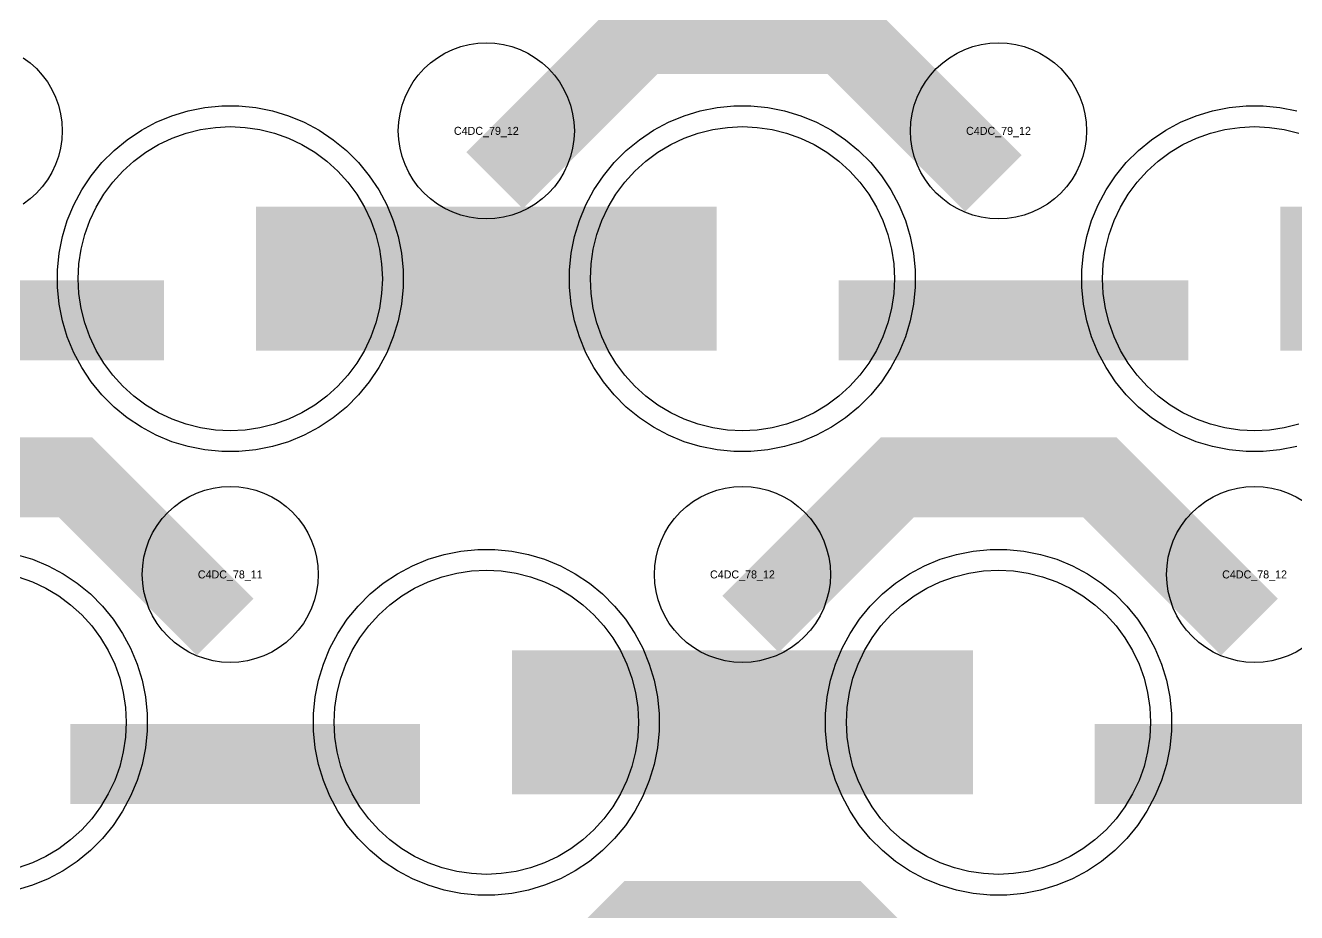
# Model space of a CAD drawing. Extents: x -11880 to 11880, y -14992 to 14992.
# Drawn here: x -8304 to -7906.9, y -4091 to -3813.9 of the extents above; entities that cross this region are included whole.
import ezdxf
from ezdxf.enums import TextEntityAlignment as Align

# ---------------------------------------------------------------- set-up
doc = ezdxf.new("R2010")
doc.units = 0
doc.header["$MEASUREMENT"] = 0
for name, color, linetype in [('GDS_775_DT_237', 138, 'CONTINUOUS'), ('RDL1_FS', 34, 'CONTINUOUS'), ('RDL_BS', 160, 'CONTINUOUS')]:
    doc.layers.add(name, color=color, linetype=linetype)

msp = doc.modelspace()

# ---------------------------------------------------------------- linework, layer by layer
at = {"layer": 'RDL1_FS', "color": 240, "true_color": 0xed1f24}
for points in [[(-8240, -3940.514), (-8244.657, -3940.285), (-8249.268, -3939.601), (-8253.791, -3938.469), (-8258.181, -3936.897), (-8262.395, -3934.905), (-8266.395, -3932.507), (-8270.14, -3929.729), (-8273.594, -3926.599), (-8276.724, -3923.145), (-8279.502, -3919.4), (-8281.9, -3915.4), (-8283.892, -3911.186), (-8285.464, -3906.796), (-8286.596, -3902.273), (-8287.28, -3897.662), (-8287.509, -3893.005), (-8287.28, -3888.348), (-8286.596, -3883.737), (-8285.464, -3879.214), (-8283.892, -3874.824), (-8281.9, -3870.61), (-8279.502, -3866.61), (-8276.724, -3862.865), (-8273.594, -3859.411), (-8270.14, -3856.281), (-8266.395, -3853.503), (-8262.395, -3851.105), (-8258.181, -3849.113), (-8253.791, -3847.541), (-8249.268, -3846.409), (-8244.657, -3845.725), (-8240, -3845.496), (-8235.343, -3845.725), (-8230.732, -3846.409), (-8226.209, -3847.541), (-8221.819, -3849.113), (-8217.605, -3851.105), (-8213.605, -3853.503), (-8209.86, -3856.281), (-8206.406, -3859.411), (-8203.276, -3862.865), (-8200.498, -3866.61), (-8198.1, -3870.61), (-8196.108, -3874.824), (-8194.536, -3879.214), (-8193.404, -3883.737), (-8192.72, -3888.348), (-8192.491, -3893.005), (-8192.72, -3897.662), (-8193.404, -3902.273), (-8194.536, -3906.796), (-8196.108, -3911.186), (-8198.1, -3915.4), (-8200.498, -3919.4), (-8203.276, -3923.145), (-8206.406, -3926.599), (-8209.86, -3929.729), (-8213.605, -3932.507), (-8217.605, -3934.905), (-8221.819, -3936.897), (-8226.209, -3938.469), (-8230.732, -3939.601), (-8235.343, -3940.285)], [(-8080, -3940.514), (-8084.657, -3940.285), (-8089.268, -3939.601), (-8093.791, -3938.469), (-8098.181, -3936.897), (-8102.395, -3934.905), (-8106.395, -3932.507), (-8110.14, -3929.729), (-8113.594, -3926.599), (-8116.724, -3923.145), (-8119.502, -3919.4), (-8121.9, -3915.4), (-8123.892, -3911.186), (-8125.464, -3906.796), (-8126.596, -3902.273), (-8127.28, -3897.662), (-8127.509, -3893.005), (-8127.28, -3888.348), (-8126.596, -3883.737), (-8125.464, -3879.214), (-8123.892, -3874.824), (-8121.9, -3870.61), (-8119.502, -3866.61), (-8116.724, -3862.865), (-8113.594, -3859.411), (-8110.14, -3856.281), (-8106.395, -3853.503), (-8102.395, -3851.105), (-8098.181, -3849.113), (-8093.791, -3847.541), (-8089.268, -3846.409), (-8084.657, -3845.725), (-8080, -3845.496), (-8075.343, -3845.725), (-8070.732, -3846.409), (-8066.209, -3847.541), (-8061.819, -3849.113), (-8057.605, -3851.105), (-8053.605, -3853.503), (-8049.86, -3856.281), (-8046.406, -3859.411), (-8043.276, -3862.865), (-8040.498, -3866.61), (-8038.1, -3870.61), (-8036.108, -3874.824), (-8034.536, -3879.214), (-8033.404, -3883.737), (-8032.72, -3888.348), (-8032.491, -3893.005), (-8032.72, -3897.662), (-8033.404, -3902.273), (-8034.536, -3906.796), (-8036.108, -3911.186), (-8038.1, -3915.4), (-8040.498, -3919.4), (-8043.276, -3923.145), (-8046.406, -3926.599), (-8049.86, -3929.729), (-8053.605, -3932.507), (-8057.605, -3934.905), (-8061.819, -3936.897), (-8066.209, -3938.469), (-8070.732, -3939.601), (-8075.343, -3940.285)]]:
    msp.add_lwpolyline(points, close=True, dxfattribs=at)
msp.add_lwpolyline([(-7906.209, -3938.469), (-7910.732, -3939.601), (-7915.343, -3940.285), (-7920, -3940.514), (-7924.657, -3940.285), (-7929.268, -3939.601), (-7933.791, -3938.469), (-7938.181, -3936.897), (-7942.395, -3934.905), (-7946.395, -3932.507), (-7950.14, -3929.729), (-7953.594, -3926.599), (-7956.724, -3923.145), (-7959.502, -3919.4), (-7961.9, -3915.4), (-7963.892, -3911.186), (-7965.464, -3906.796), (-7966.596, -3902.273), (-7967.28, -3897.662), (-7967.509, -3893.005), (-7967.28, -3888.348), (-7966.596, -3883.737), (-7965.464, -3879.214), (-7963.892, -3874.824), (-7961.9, -3870.61), (-7959.502, -3866.61), (-7956.724, -3862.865), (-7953.594, -3859.411), (-7950.14, -3856.281), (-7946.395, -3853.503), (-7942.395, -3851.105), (-7938.181, -3849.113), (-7933.791, -3847.541), (-7929.268, -3846.409), (-7924.657, -3845.725), (-7920, -3845.496), (-7915.343, -3845.725), (-7910.732, -3846.409), (-7906.209, -3847.541)], dxfattribs=at)
for points in [[(-8231.998, -3893.005, 45, 45, 0), (-8159.998, -3893.005, 45, 45, 0)], [(-8159.998, -3893.005, 45, 45, 0), (-8087.998, -3893.005, 45, 45, 0)], [(-7911.998, -3893.005, 45, 45, 0), (-7839.998, -3893.005, 45, 45, 0)]]:
    msp.add_lwpolyline(points, format="xyseb", dxfattribs=at)
at = {"layer": 'RDL1_FS'}
msp.add_lwpolyline([(-8306.209, -3986.101), (-8301.819, -3987.673), (-8297.605, -3989.665), (-8293.605, -3992.063), (-8289.86, -3994.841), (-8286.406, -3997.971), (-8283.276, -4001.425), (-8280.498, -4005.17), (-8278.1, -4009.17), (-8276.108, -4013.384), (-8274.536, -4017.774), (-8273.404, -4022.297), (-8272.72, -4026.908), (-8272.491, -4031.565), (-8272.72, -4036.222), (-8273.404, -4040.833), (-8274.536, -4045.356), (-8276.108, -4049.746), (-8278.1, -4053.96), (-8280.498, -4057.96), (-8283.276, -4061.705), (-8286.406, -4065.159), (-8289.86, -4068.289), (-8293.605, -4071.067), (-8297.605, -4073.465), (-8301.819, -4075.457), (-8306.209, -4077.029)], dxfattribs=at)
for points in [[(-8160, -4079.074), (-8164.657, -4078.845), (-8169.268, -4078.161), (-8173.791, -4077.029), (-8178.181, -4075.457), (-8182.395, -4073.465), (-8186.395, -4071.067), (-8190.14, -4068.289), (-8193.594, -4065.159), (-8196.724, -4061.705), (-8199.502, -4057.96), (-8201.9, -4053.96), (-8203.892, -4049.746), (-8205.464, -4045.356), (-8206.596, -4040.833), (-8207.28, -4036.222), (-8207.509, -4031.565), (-8207.28, -4026.908), (-8206.596, -4022.297), (-8205.464, -4017.774), (-8203.892, -4013.384), (-8201.9, -4009.17), (-8199.502, -4005.17), (-8196.724, -4001.425), (-8193.594, -3997.971), (-8190.14, -3994.841), (-8186.395, -3992.063), (-8182.395, -3989.665), (-8178.181, -3987.673), (-8173.791, -3986.101), (-8169.268, -3984.969), (-8164.657, -3984.285), (-8160, -3984.056), (-8155.343, -3984.285), (-8150.732, -3984.969), (-8146.209, -3986.101), (-8141.819, -3987.673), (-8137.605, -3989.665), (-8133.605, -3992.063), (-8129.86, -3994.841), (-8126.406, -3997.971), (-8123.276, -4001.425), (-8120.498, -4005.17), (-8118.1, -4009.17), (-8116.108, -4013.384), (-8114.536, -4017.774), (-8113.404, -4022.297), (-8112.72, -4026.908), (-8112.491, -4031.565), (-8112.72, -4036.222), (-8113.404, -4040.833), (-8114.536, -4045.356), (-8116.108, -4049.746), (-8118.1, -4053.96), (-8120.498, -4057.96), (-8123.276, -4061.705), (-8126.406, -4065.159), (-8129.86, -4068.289), (-8133.605, -4071.067), (-8137.605, -4073.465), (-8141.819, -4075.457), (-8146.209, -4077.029), (-8150.732, -4078.161), (-8155.343, -4078.845)], [(-8000, -4079.074), (-8004.657, -4078.845), (-8009.268, -4078.161), (-8013.791, -4077.029), (-8018.181, -4075.457), (-8022.395, -4073.465), (-8026.395, -4071.067), (-8030.14, -4068.289), (-8033.594, -4065.159), (-8036.724, -4061.705), (-8039.502, -4057.96), (-8041.9, -4053.96), (-8043.892, -4049.746), (-8045.464, -4045.356), (-8046.596, -4040.833), (-8047.28, -4036.222), (-8047.509, -4031.565), (-8047.28, -4026.908), (-8046.596, -4022.297), (-8045.464, -4017.774), (-8043.892, -4013.384), (-8041.9, -4009.17), (-8039.502, -4005.17), (-8036.724, -4001.425), (-8033.594, -3997.971), (-8030.14, -3994.841), (-8026.395, -3992.063), (-8022.395, -3989.665), (-8018.181, -3987.673), (-8013.791, -3986.101), (-8009.268, -3984.969), (-8004.657, -3984.285), (-8000, -3984.056), (-7995.343, -3984.285), (-7990.732, -3984.969), (-7986.209, -3986.101), (-7981.819, -3987.673), (-7977.605, -3989.665), (-7973.605, -3992.063), (-7969.86, -3994.841), (-7966.406, -3997.971), (-7963.276, -4001.425), (-7960.498, -4005.17), (-7958.1, -4009.17), (-7956.108, -4013.384), (-7954.536, -4017.774), (-7953.404, -4022.297), (-7952.72, -4026.908), (-7952.491, -4031.565), (-7952.72, -4036.222), (-7953.404, -4040.833), (-7954.536, -4045.356), (-7956.108, -4049.746), (-7958.1, -4053.96), (-7960.498, -4057.96), (-7963.276, -4061.705), (-7966.406, -4065.159), (-7969.86, -4068.289), (-7973.605, -4071.067), (-7977.605, -4073.465), (-7981.819, -4075.457), (-7986.209, -4077.029), (-7990.732, -4078.161), (-7995.343, -4078.845)]]:
    msp.add_lwpolyline(points, close=True, dxfattribs=at)
for points in [[(-8151.998, -4031.565, 45, 45, 0), (-8079.998, -4031.565, 45, 45, 0)], [(-8079.998, -4031.565, 45, 45, 0), (-8007.998, -4031.565, 45, 45, 0)]]:
    msp.add_lwpolyline(points, format="xyseb", dxfattribs=at)
at = {"layer": 'RDL_BS'}
for points in [[(-8157.438, -3862.319, 25, 25, 0), (-8111.623, -3816.504, 25, 25, 0), (-8078.07, -3816.504, 25, 25, 0)], [(-8001.599, -3863.218, 25, 25, 0), (-8048.313, -3816.504, 25, 25, 0), (-8078.071, -3816.504, 25, 25, 0)], [(-8241.599, -4001.778, 25, 25, 0), (-8288.313, -3955.064, 25, 25, 0), (-8318.071, -3955.064, 25, 25, 0)], [(-8077.438, -4000.879, 25, 25, 0), (-8031.623, -3955.064, 25, 25, 0), (-7998.07, -3955.064, 25, 25, 0)], [(-7921.599, -4001.778, 25, 25, 0), (-7968.313, -3955.064, 25, 25, 0), (-7998.071, -3955.064, 25, 25, 0)], [(-8289.984, -4044.578, 25, 25, 0), (-8180.719, -4044.578, 25, 25, 0)], [(-7969.984, -4044.578, 25, 25, 0), (-7860.719, -4044.578, 25, 25, 0)], [(-8157.438, -4139.444, 25, 25, 0), (-8111.623, -4093.629, 25, 25, 0), (-8078.07, -4093.629, 25, 25, 0)], [(-8001.599, -4140.343, 25, 25, 0), (-8048.313, -4093.629, 25, 25, 0), (-8078.071, -4093.629, 25, 25, 0)]]:
    msp.add_lwpolyline(points, format="xyseb", dxfattribs=at)
for points in [[(-8160, -3874.311), (-8162.693, -3874.179), (-8165.365, -3873.783), (-8167.984, -3873.126), (-8170.519, -3872.219), (-8172.956, -3871.067), (-8175.28, -3869.674), (-8177.443, -3868.071), (-8179.442, -3866.259), (-8181.254, -3864.26), (-8182.857, -3862.097), (-8184.25, -3859.773), (-8185.402, -3857.336), (-8186.309, -3854.801), (-8186.966, -3852.182), (-8187.362, -3849.51), (-8187.494, -3846.817), (-8187.362, -3844.124), (-8186.966, -3841.452), (-8186.309, -3838.833), (-8185.402, -3836.298), (-8184.25, -3833.861), (-8182.857, -3831.537), (-8181.254, -3829.374), (-8179.442, -3827.375), (-8177.443, -3825.563), (-8175.28, -3823.96), (-8172.956, -3822.567), (-8170.519, -3821.415), (-8167.984, -3820.508), (-8165.365, -3819.851), (-8162.693, -3819.455), (-8160, -3819.323), (-8157.307, -3819.455), (-8154.635, -3819.851), (-8152.016, -3820.508), (-8149.481, -3821.415), (-8147.044, -3822.567), (-8144.72, -3823.96), (-8142.557, -3825.563), (-8140.558, -3827.375), (-8138.746, -3829.374), (-8137.143, -3831.537), (-8135.75, -3833.861), (-8134.598, -3836.298), (-8133.691, -3838.833), (-8133.034, -3841.452), (-8132.638, -3844.124), (-8132.506, -3846.817), (-8132.638, -3849.51), (-8133.034, -3852.182), (-8133.691, -3854.801), (-8134.598, -3857.336), (-8135.75, -3859.773), (-8137.143, -3862.097), (-8138.746, -3864.26), (-8140.558, -3866.259), (-8142.557, -3868.071), (-8144.72, -3869.674), (-8147.044, -3871.067), (-8149.481, -3872.219), (-8152.016, -3873.126), (-8154.635, -3873.783), (-8157.307, -3874.179)], [(-8000, -3874.311), (-8002.693, -3874.179), (-8005.365, -3873.783), (-8007.984, -3873.126), (-8010.519, -3872.219), (-8012.956, -3871.067), (-8015.28, -3869.674), (-8017.443, -3868.071), (-8019.442, -3866.259), (-8021.254, -3864.26), (-8022.857, -3862.097), (-8024.25, -3859.773), (-8025.402, -3857.336), (-8026.309, -3854.801), (-8026.966, -3852.182), (-8027.362, -3849.51), (-8027.494, -3846.817), (-8027.362, -3844.124), (-8026.966, -3841.452), (-8026.309, -3838.833), (-8025.402, -3836.298), (-8024.25, -3833.861), (-8022.857, -3831.537), (-8021.254, -3829.374), (-8019.442, -3827.375), (-8017.443, -3825.563), (-8015.28, -3823.96), (-8012.956, -3822.567), (-8010.519, -3821.415), (-8007.984, -3820.508), (-8005.365, -3819.851), (-8002.693, -3819.455), (-8000, -3819.323), (-7997.307, -3819.455), (-7994.635, -3819.851), (-7992.016, -3820.508), (-7989.481, -3821.415), (-7987.044, -3822.567), (-7984.72, -3823.96), (-7982.557, -3825.563), (-7980.558, -3827.375), (-7978.746, -3829.374), (-7977.143, -3831.537), (-7975.75, -3833.861), (-7974.598, -3836.298), (-7973.691, -3838.833), (-7973.034, -3841.452), (-7972.638, -3844.124), (-7972.506, -3846.817), (-7972.638, -3849.51), (-7973.034, -3852.182), (-7973.691, -3854.801), (-7974.598, -3857.336), (-7975.75, -3859.773), (-7977.143, -3862.097), (-7978.746, -3864.26), (-7980.558, -3866.259), (-7982.557, -3868.071), (-7984.72, -3869.674), (-7987.044, -3871.067), (-7989.481, -3872.219), (-7992.016, -3873.126), (-7994.635, -3873.783), (-7997.307, -3874.179)], [(-8240, -4012.871), (-8242.693, -4012.739), (-8245.365, -4012.343), (-8247.984, -4011.686), (-8250.519, -4010.779), (-8252.956, -4009.627), (-8255.28, -4008.234), (-8257.443, -4006.631), (-8259.442, -4004.819), (-8261.254, -4002.82), (-8262.857, -4000.657), (-8264.25, -3998.333), (-8265.402, -3995.896), (-8266.309, -3993.361), (-8266.966, -3990.742), (-8267.362, -3988.07), (-8267.494, -3985.377), (-8267.362, -3982.684), (-8266.966, -3980.012), (-8266.309, -3977.393), (-8265.402, -3974.858), (-8264.25, -3972.421), (-8262.857, -3970.097), (-8261.254, -3967.934), (-8259.442, -3965.935), (-8257.443, -3964.123), (-8255.28, -3962.52), (-8252.956, -3961.127), (-8250.519, -3959.975), (-8247.984, -3959.068), (-8245.365, -3958.411), (-8242.693, -3958.015), (-8240, -3957.883), (-8237.307, -3958.015), (-8234.635, -3958.411), (-8232.016, -3959.068), (-8229.481, -3959.975), (-8227.044, -3961.127), (-8224.72, -3962.52), (-8222.557, -3964.123), (-8220.558, -3965.935), (-8218.746, -3967.934), (-8217.143, -3970.097), (-8215.75, -3972.421), (-8214.598, -3974.858), (-8213.691, -3977.393), (-8213.034, -3980.012), (-8212.638, -3982.684), (-8212.506, -3985.377), (-8212.638, -3988.07), (-8213.034, -3990.742), (-8213.691, -3993.361), (-8214.598, -3995.896), (-8215.75, -3998.333), (-8217.143, -4000.657), (-8218.746, -4002.82), (-8220.558, -4004.819), (-8222.557, -4006.631), (-8224.72, -4008.234), (-8227.044, -4009.627), (-8229.481, -4010.779), (-8232.016, -4011.686), (-8234.635, -4012.343), (-8237.307, -4012.739)], [(-8080, -4012.871), (-8082.693, -4012.739), (-8085.365, -4012.343), (-8087.984, -4011.686), (-8090.519, -4010.779), (-8092.956, -4009.627), (-8095.28, -4008.234), (-8097.443, -4006.631), (-8099.442, -4004.819), (-8101.254, -4002.82), (-8102.857, -4000.657), (-8104.25, -3998.333), (-8105.402, -3995.896), (-8106.309, -3993.361), (-8106.966, -3990.742), (-8107.362, -3988.07), (-8107.494, -3985.377), (-8107.362, -3982.684), (-8106.966, -3980.012), (-8106.309, -3977.393), (-8105.402, -3974.858), (-8104.25, -3972.421), (-8102.857, -3970.097), (-8101.254, -3967.934), (-8099.442, -3965.935), (-8097.443, -3964.123), (-8095.28, -3962.52), (-8092.956, -3961.127), (-8090.519, -3959.975), (-8087.984, -3959.068), (-8085.365, -3958.411), (-8082.693, -3958.015), (-8080, -3957.883), (-8077.307, -3958.015), (-8074.635, -3958.411), (-8072.016, -3959.068), (-8069.481, -3959.975), (-8067.044, -3961.127), (-8064.72, -3962.52), (-8062.557, -3964.123), (-8060.558, -3965.935), (-8058.746, -3967.934), (-8057.143, -3970.097), (-8055.75, -3972.421), (-8054.598, -3974.858), (-8053.691, -3977.393), (-8053.034, -3980.012), (-8052.638, -3982.684), (-8052.506, -3985.377), (-8052.638, -3988.07), (-8053.034, -3990.742), (-8053.691, -3993.361), (-8054.598, -3995.896), (-8055.75, -3998.333), (-8057.143, -4000.657), (-8058.746, -4002.82), (-8060.558, -4004.819), (-8062.557, -4006.631), (-8064.72, -4008.234), (-8067.044, -4009.627), (-8069.481, -4010.779), (-8072.016, -4011.686), (-8074.635, -4012.343), (-8077.307, -4012.739)], [(-8162.644, -4085.565), (-8167.938, -4085.048), (-8173.165, -4084.002), (-8178.205, -4082.471), (-8183.115, -4080.44), (-8187.777, -4077.948), (-8192.191, -4075.001), (-8196.292, -4071.639), (-8200.074, -4067.857), (-8203.436, -4063.756), (-8206.383, -4059.342), (-8208.875, -4054.68), (-8210.906, -4049.77), (-8212.437, -4044.73), (-8213.483, -4039.503), (-8214, -4034.209), (-8214, -4028.921), (-8213.483, -4023.627), (-8212.437, -4018.4), (-8210.906, -4013.36), (-8208.875, -4008.45), (-8206.383, -4003.788), (-8203.436, -3999.374), (-8200.074, -3995.273), (-8196.292, -3991.491), (-8192.191, -3988.129), (-8187.777, -3985.182), (-8183.115, -3982.69), (-8178.205, -3980.659), (-8173.165, -3979.128), (-8167.938, -3978.082), (-8162.644, -3977.565), (-8157.356, -3977.565), (-8152.062, -3978.082), (-8146.835, -3979.128), (-8141.795, -3980.659), (-8136.885, -3982.69), (-8132.223, -3985.182), (-8127.809, -3988.129), (-8123.708, -3991.491), (-8119.926, -3995.273), (-8116.564, -3999.374), (-8113.617, -4003.788), (-8111.125, -4008.45), (-8109.094, -4013.36), (-8107.563, -4018.4), (-8106.517, -4023.627), (-8106, -4028.921), (-8106, -4034.209), (-8106.517, -4039.503), (-8107.563, -4044.73), (-8109.094, -4049.77), (-8111.125, -4054.68), (-8113.617, -4059.342), (-8116.564, -4063.756), (-8119.926, -4067.857), (-8123.708, -4071.639), (-8127.809, -4075.001), (-8132.223, -4077.948), (-8136.885, -4080.44), (-8141.795, -4082.471), (-8146.835, -4084.002), (-8152.062, -4085.048), (-8157.356, -4085.565)], [(-8002.644, -4085.565), (-8007.938, -4085.048), (-8013.165, -4084.002), (-8018.205, -4082.471), (-8023.115, -4080.44), (-8027.777, -4077.948), (-8032.191, -4075.001), (-8036.292, -4071.639), (-8040.074, -4067.857), (-8043.436, -4063.756), (-8046.383, -4059.342), (-8048.875, -4054.68), (-8050.906, -4049.77), (-8052.437, -4044.73), (-8053.483, -4039.503), (-8054, -4034.209), (-8054, -4028.921), (-8053.483, -4023.627), (-8052.437, -4018.4), (-8050.906, -4013.36), (-8048.875, -4008.45), (-8046.383, -4003.788), (-8043.436, -3999.374), (-8040.074, -3995.273), (-8036.292, -3991.491), (-8032.191, -3988.129), (-8027.777, -3985.182), (-8023.115, -3982.69), (-8018.205, -3980.659), (-8013.165, -3979.128), (-8007.938, -3978.082), (-8002.644, -3977.565), (-7997.356, -3977.565), (-7992.062, -3978.082), (-7986.835, -3979.128), (-7981.795, -3980.659), (-7976.885, -3982.69), (-7972.223, -3985.182), (-7967.809, -3988.129), (-7963.708, -3991.491), (-7959.926, -3995.273), (-7956.564, -3999.374), (-7953.617, -4003.788), (-7951.125, -4008.45), (-7949.094, -4013.36), (-7947.563, -4018.4), (-7946.517, -4023.627), (-7946, -4028.921), (-7946, -4034.209), (-7946.517, -4039.503), (-7947.563, -4044.73), (-7949.094, -4049.77), (-7951.125, -4054.68), (-7953.617, -4059.342), (-7956.564, -4063.756), (-7959.926, -4067.857), (-7963.708, -4071.639), (-7967.809, -4075.001), (-7972.223, -4077.948), (-7976.885, -4080.44), (-7981.795, -4082.471), (-7986.835, -4084.002), (-7992.062, -4085.048), (-7997.356, -4085.565)]]:
    msp.add_lwpolyline(points, close=True, dxfattribs=at)
for points in [[(-8304.72, -3823.96), (-8302.557, -3825.563), (-8300.558, -3827.375), (-8298.746, -3829.374), (-8297.143, -3831.537), (-8295.75, -3833.861), (-8294.598, -3836.298), (-8293.691, -3838.833), (-8293.034, -3841.452), (-8292.638, -3844.124), (-8292.506, -3846.817), (-8292.638, -3849.51), (-8293.034, -3852.182), (-8293.691, -3854.801), (-8294.598, -3857.336), (-8295.75, -3859.773), (-8297.143, -3862.097), (-8298.746, -3864.26), (-8300.558, -3866.259), (-8302.557, -3868.071), (-8304.72, -3869.674)], [(-7904.72, -4008.234), (-7907.044, -4009.627), (-7909.481, -4010.779), (-7912.016, -4011.686), (-7914.635, -4012.343), (-7917.307, -4012.739), (-7920, -4012.871), (-7922.693, -4012.739), (-7925.365, -4012.343), (-7927.984, -4011.686), (-7930.519, -4010.779), (-7932.956, -4009.627), (-7935.28, -4008.234), (-7937.443, -4006.631), (-7939.442, -4004.819), (-7941.254, -4002.82), (-7942.857, -4000.657), (-7944.25, -3998.333), (-7945.402, -3995.896), (-7946.309, -3993.361), (-7946.966, -3990.742), (-7947.362, -3988.07), (-7947.494, -3985.377), (-7947.362, -3982.684), (-7946.966, -3980.012), (-7946.309, -3977.393), (-7945.402, -3974.858), (-7944.25, -3972.421), (-7942.857, -3970.097), (-7941.254, -3967.934), (-7939.442, -3965.935), (-7937.443, -3964.123), (-7935.28, -3962.52), (-7932.956, -3961.127), (-7930.519, -3959.975), (-7927.984, -3959.068), (-7925.365, -3958.411), (-7922.693, -3958.015), (-7920, -3957.883), (-7917.307, -3958.015), (-7914.635, -3958.411), (-7912.016, -3959.068), (-7909.481, -3959.975), (-7907.044, -3961.127), (-7904.72, -3962.52)], [(-8306.835, -3979.128), (-8301.795, -3980.659), (-8296.885, -3982.69), (-8292.223, -3985.182), (-8287.809, -3988.129), (-8283.708, -3991.491), (-8279.926, -3995.273), (-8276.564, -3999.374), (-8273.617, -4003.788), (-8271.125, -4008.45), (-8269.094, -4013.36), (-8267.563, -4018.4), (-8266.517, -4023.627), (-8266, -4028.921), (-8266, -4034.209), (-8266.517, -4039.503), (-8267.563, -4044.73), (-8269.094, -4049.77), (-8271.125, -4054.68), (-8273.617, -4059.342), (-8276.564, -4063.756), (-8279.926, -4067.857), (-8283.708, -4071.639), (-8287.809, -4075.001), (-8292.223, -4077.948), (-8296.885, -4080.44), (-8301.795, -4082.471), (-8306.835, -4084.002)]]:
    msp.add_lwpolyline(points, dxfattribs=at)
at = {"layer": 'RDL_BS', "color": 240, "true_color": 0xed1f24}
for points in [[(-8242.644, -3947.005), (-8247.938, -3946.488), (-8253.165, -3945.442), (-8258.205, -3943.911), (-8263.115, -3941.88), (-8267.777, -3939.388), (-8272.191, -3936.441), (-8276.292, -3933.079), (-8280.074, -3929.297), (-8283.436, -3925.196), (-8286.383, -3920.782), (-8288.875, -3916.12), (-8290.906, -3911.21), (-8292.437, -3906.17), (-8293.483, -3900.943), (-8294, -3895.649), (-8294, -3890.361), (-8293.483, -3885.067), (-8292.437, -3879.84), (-8290.906, -3874.8), (-8288.875, -3869.89), (-8286.383, -3865.228), (-8283.436, -3860.814), (-8280.074, -3856.713), (-8276.292, -3852.931), (-8272.191, -3849.569), (-8267.777, -3846.622), (-8263.115, -3844.13), (-8258.205, -3842.099), (-8253.165, -3840.568), (-8247.938, -3839.522), (-8242.644, -3839.005), (-8237.356, -3839.005), (-8232.062, -3839.522), (-8226.835, -3840.568), (-8221.795, -3842.099), (-8216.885, -3844.13), (-8212.223, -3846.622), (-8207.809, -3849.569), (-8203.708, -3852.931), (-8199.926, -3856.713), (-8196.564, -3860.814), (-8193.617, -3865.228), (-8191.125, -3869.89), (-8189.094, -3874.8), (-8187.563, -3879.84), (-8186.517, -3885.067), (-8186, -3890.361), (-8186, -3895.649), (-8186.517, -3900.943), (-8187.563, -3906.17), (-8189.094, -3911.21), (-8191.125, -3916.12), (-8193.617, -3920.782), (-8196.564, -3925.196), (-8199.926, -3929.297), (-8203.708, -3933.079), (-8207.809, -3936.441), (-8212.223, -3939.388), (-8216.885, -3941.88), (-8221.795, -3943.911), (-8226.835, -3945.442), (-8232.062, -3946.488), (-8237.356, -3947.005)], [(-8082.644, -3947.005), (-8087.938, -3946.488), (-8093.165, -3945.442), (-8098.205, -3943.911), (-8103.115, -3941.88), (-8107.777, -3939.388), (-8112.191, -3936.441), (-8116.292, -3933.079), (-8120.074, -3929.297), (-8123.436, -3925.196), (-8126.383, -3920.782), (-8128.875, -3916.12), (-8130.906, -3911.21), (-8132.437, -3906.17), (-8133.483, -3900.943), (-8134, -3895.649), (-8134, -3890.361), (-8133.483, -3885.067), (-8132.437, -3879.84), (-8130.906, -3874.8), (-8128.875, -3869.89), (-8126.383, -3865.228), (-8123.436, -3860.814), (-8120.074, -3856.713), (-8116.292, -3852.931), (-8112.191, -3849.569), (-8107.777, -3846.622), (-8103.115, -3844.13), (-8098.205, -3842.099), (-8093.165, -3840.568), (-8087.938, -3839.522), (-8082.644, -3839.005), (-8077.356, -3839.005), (-8072.062, -3839.522), (-8066.835, -3840.568), (-8061.795, -3842.099), (-8056.885, -3844.13), (-8052.223, -3846.622), (-8047.809, -3849.569), (-8043.708, -3852.931), (-8039.926, -3856.713), (-8036.564, -3860.814), (-8033.617, -3865.228), (-8031.125, -3869.89), (-8029.094, -3874.8), (-8027.563, -3879.84), (-8026.517, -3885.067), (-8026, -3890.361), (-8026, -3895.649), (-8026.517, -3900.943), (-8027.563, -3906.17), (-8029.094, -3911.21), (-8031.125, -3916.12), (-8033.617, -3920.782), (-8036.564, -3925.196), (-8039.926, -3929.297), (-8043.708, -3933.079), (-8047.809, -3936.441), (-8052.223, -3939.388), (-8056.885, -3941.88), (-8061.795, -3943.911), (-8066.835, -3945.442), (-8072.062, -3946.488), (-8077.356, -3947.005)]]:
    msp.add_lwpolyline(points, close=True, dxfattribs=at)
msp.add_lwpolyline([(-7906.835, -3945.442), (-7912.062, -3946.488), (-7917.356, -3947.005), (-7922.644, -3947.005), (-7927.938, -3946.488), (-7933.165, -3945.442), (-7938.205, -3943.911), (-7943.115, -3941.88), (-7947.777, -3939.388), (-7952.191, -3936.441), (-7956.292, -3933.079), (-7960.074, -3929.297), (-7963.436, -3925.196), (-7966.383, -3920.782), (-7968.875, -3916.12), (-7970.906, -3911.21), (-7972.437, -3906.17), (-7973.483, -3900.943), (-7974, -3895.649), (-7974, -3890.361), (-7973.483, -3885.067), (-7972.437, -3879.84), (-7970.906, -3874.8), (-7968.875, -3869.89), (-7966.383, -3865.228), (-7963.436, -3860.814), (-7960.074, -3856.713), (-7956.292, -3852.931), (-7952.191, -3849.569), (-7947.777, -3846.622), (-7943.115, -3844.13), (-7938.205, -3842.099), (-7933.165, -3840.568), (-7927.938, -3839.522), (-7922.644, -3839.005), (-7917.356, -3839.005), (-7912.062, -3839.522), (-7906.835, -3840.568)], dxfattribs=at)
for points in [[(-8369.984, -3906.018, 25, 25, 0), (-8260.719, -3906.018, 25, 25, 0)], [(-8049.984, -3906.018, 25, 25, 0), (-7940.719, -3906.018, 25, 25, 0)]]:
    msp.add_lwpolyline(points, format="xyseb", dxfattribs=at)

# ---------------------------------------------------------------- texts
at = {"layer": 'GDS_775_DT_237'}
for s, p in [('C4DC_79_12', (-8160, -3846.817)), ('C4DC_79_12', (-8160, -3846.817)), ('C4DC_79_12', (-8000, -3846.817)), ('C4DC_79_12', (-8000, -3846.817)), ('C4DC_78_11', (-8240, -3985.377)), ('C4DC_78_11', (-8240, -3985.377)), ('C4DC_78_12', (-8080, -3985.377)), ('C4DC_78_12', (-8080, -3985.377)), ('C4DC_78_12', (-7920, -3985.377)), ('C4DC_78_12', (-7920, -3985.377))]:
    msp.add_text(s, height=2.5, dxfattribs=at).set_placement(p, align=Align.MIDDLE_CENTER)

doc.saveas('drawing.dxf')
